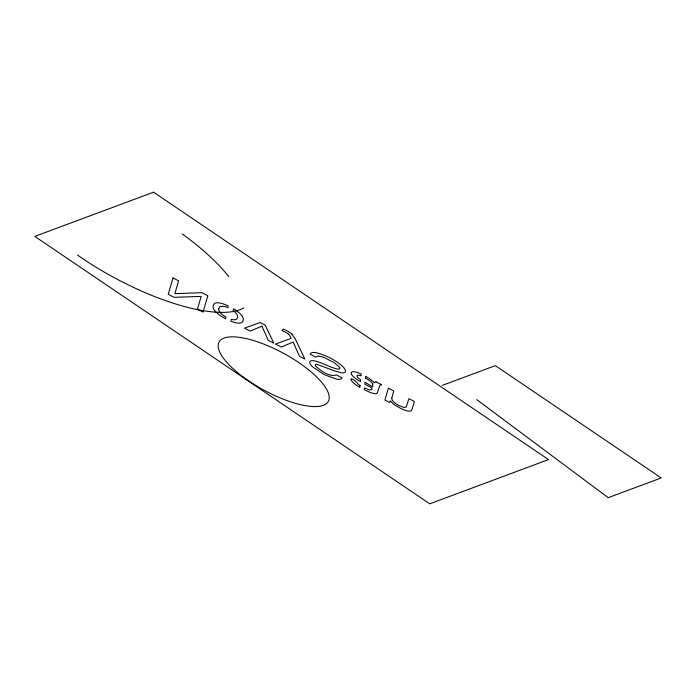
<?xml version="1.0" encoding="UTF-8"?>
<svg xmlns="http://www.w3.org/2000/svg" width="696" height="696" viewBox="0 0 696 696"><rect width="100%" height="100%" fill="white"/><g stroke="black" fill="none" stroke-linecap="round" stroke-linejoin="round"><path stroke-width="1.04" d="M365.461 377.989L365.635 376.31A17.852 5.986 28.5 0 1 370.107 379.172L371.116 379.92A27.005 9.057 28.5 0 1 374.491 382.765A13.154 4.411 28.5 0 1 375.988 381.843M442.36 385.375L495.352 365.644L661.2 477.943L608.208 497.675L476.751 399.635M376.014 381.869L381.678 384.766A13.668 4.585 28.5 0 0 379.885 385.48L377.536 392.126A43.065 14.442 28.5 0 1 377.232 392.814L376.919 393.231A9.814 3.289 28.5 0 1 374.866 393.762L370.472 392.579L364.234 389.743L364.417 387.924L369.28 389.882A6.647 2.227 28.5 0 0 370.124 390.065C374.926 389.803 369.698 386.324 367.679 385.741A85.564 28.701 28.5 0 0 364.817 384.088L365.017 382.243L372.743 387.019L372.673 383.827M291.885 334.115L295.087 338.508L304.848 359.04L299.428 356.265L293.164 342.032L281.384 347.026L275.538 344.041L291.145 338.395L290.345 336.664A40.203 13.485 28.5 0 0 290.032 336.046L289.588 335.315A5.62 1.888 28.5 0 0 287.996 333.784M242.295 316.28C244.087 318.507 243.539 322.909 240.155 323.109A15.269 5.124 28.5 0 1 237.614 323.092A15.625 5.246 28.5 0 1 230.907 321.265L231.307 319.325A10.544 3.541 28.5 0 0 233.873 319.803L236.075 319.56L237.466 318.133A30.276 10.153 28.5 0 0 237.675 317.28L237.362 315.192L235.883 313.026A10.188 3.419 28.5 0 0 233.143 310.642L233.517 308.78A16.269 5.455 28.5 0 1 242.443 316.323M365.435 378.032A10.962 3.68 28.5 0 1 372.865 383.887M351.323 372.812A9.988 3.349 28.5 0 0 351.793 374.779A10.118 3.393 28.5 0 0 354.368 377.528A14.929 5.011 28.5 0 0 358.092 380.181A18.688 6.264 28.5 0 0 358.84 380.642L360.441 381.591L360.476 379.555A9.64 3.236 28.5 0 1 359.493 378.902A5.403 1.81 28.5 0 1 357.109 375.605A5.15 1.731 28.5 0 1 358.483 375.24L358.684 375.266A6.116 2.053 28.5 0 1 359.214 375.344A5.968 2.001 28.5 0 1 361.041 375.884L361.233 374.03L356.918 372.316A9.718 3.263 28.5 0 0 354.856 371.821L353.785 371.699A9.248 3.106 28.5 0 0 351.837 372.073L351.463 372.464A12.032 4.037 28.5 0 0 351.306 372.804M182.265 233.952A142.602 47.833 28.5 0 1 228.793 276.677M243.8 307.945A131.796 44.213 28.5 0 1 77.491 255.058M291.946 334.115A8.918 2.993 28.5 0 0 286.726 330.652A12.537 4.202 28.5 0 0 283.176 329.112L282.01 330.67A14.068 4.715 28.5 0 1 285.169 332.07A7.073 2.375 28.5 0 1 288.022 333.775M218.605 309.024L219.257 311.399L221.563 314.018A9.466 3.175 28.5 0 0 225.113 316.558L225.948 317.037L225.582 318.768L222.398 316.95A16.121 5.411 28.5 0 1 217.135 313.104L216.691 312.713A14.155 4.75 28.5 0 1 214.794 310.703C211.923 308.285 212.602 302.403 217.065 302.769A14.425 4.837 28.5 0 1 218.657 302.838L219.684 302.995A15.129 5.072 28.5 0 1 224.295 304.274L228.271 305.962L227.905 307.693A9.553 3.202 28.5 0 0 223.346 306.24L219.997 306.518L218.605 309.024M391.752 398.269L392.213 400.2L393.797 402.062A9.787 3.28 28.5 0 0 397.59 404.767L398.399 405.22A11.597 3.889 28.5 0 0 399.521 405.811L403.75 407.395L406.038 407.221L408.935 398.712L414.364 401.488L412.023 409.405A46.362 15.556 28.5 0 1 411.754 410.022L411.536 410.379A8.848 2.967 28.5 0 1 411.266 410.64A11.945 4.011 28.5 0 1 409.265 411.205A8.282 2.775 28.5 0 1 407.047 410.849L405.933 410.536A15.216 5.107 28.5 0 1 399.078 407.551L394.771 404.95A12.093 4.054 28.5 0 1 392.483 403.149L390.273 400.835L389.786 402.514L384.905 400.017L388.368 388.185L393.788 390.961L391.752 398.269M360.041 385.497L359.841 387.35A19.897 6.673 28.5 0 1 356.169 385.019L354.29 383.592A10.04 3.367 28.5 0 1 352.463 381.869A11.388 3.819 28.5 0 1 351.68 380.86C348.061 375.657 356.926 381.365 358.04 384.018A6.76 2.271 28.5 0 0 360.041 385.497M315.358 364.904L315.323 365.174A6.038 2.027 28.5 0 0 315.688 366.157C320.978 370.785 329.321 377.371 336.455 374.926L342.014 377.945L340.996 378.998A14.555 4.881 28.5 0 1 339.648 379.363L339.091 379.416A13.146 4.411 28.5 0 1 337.108 379.285L326.38 375.518A31.303 10.501 28.5 0 1 322.892 373.761L312.443 366.749A12.067 4.046 28.5 0 1 310.99 365.156L310.077 363.738A12.363 4.15 28.5 0 1 309.703 362.198L310.225 361.172A11.066 3.715 28.5 0 1 311.477 360.685A11.049 3.706 28.5 0 1 312.913 360.65C321.935 361.859 329.626 367.793 338.569 369.167A6.264 2.105 28.5 0 0 339.509 368.906L339.874 368.245A6.943 2.332 28.5 0 0 339.613 367.297L334.202 362.607L324.388 357.657A16.591 5.568 28.5 0 0 322.004 356.83L317.959 356.074L315.549 357.152L310.085 354.151L311.208 352.942A16.252 5.455 28.5 0 1 312.73 352.507A16.504 5.533 28.5 0 1 314.061 352.446A15.373 5.159 28.5 0 1 316.445 352.724C325.963 355.247 335.124 359.875 342.589 366.322A13.798 4.628 28.5 0 1 344.12 368.019L345.286 369.985A13.102 4.393 28.5 0 1 345.486 371.168A14.303 4.802 28.5 0 1 345.12 372.09L344.598 372.508A11.789 3.95 28.5 0 1 343.406 372.856A11.623 3.898 28.5 0 1 341.719 372.839L335.959 371.377L316.654 364.252A5.411 1.818 28.5 0 0 315.775 364.408L315.358 364.904M173.008 277.948L168.232 294.286L174.226 297.349L201.17 296.4L197.42 309.224L203.023 312.095L207.799 295.757L201.805 292.685L174.861 293.651L178.611 280.819L173.008 277.948M261.896 326.163L250.212 331.07L244.487 328.138L260.113 322.535L265.176 325.128L273.824 343.163L268.247 340.309L261.896 326.163M153.572 192.183L34.8 236.405L429.728 503.817L548.5 459.595L153.572 192.183M237.545 372.586A62.188 20.863 28.5 0 0 328.286 401.462A62.188 20.863 28.5 0 0 255.206 341.066A62.188 20.863 28.5 0 0 237.545 372.586"/></g></svg>
